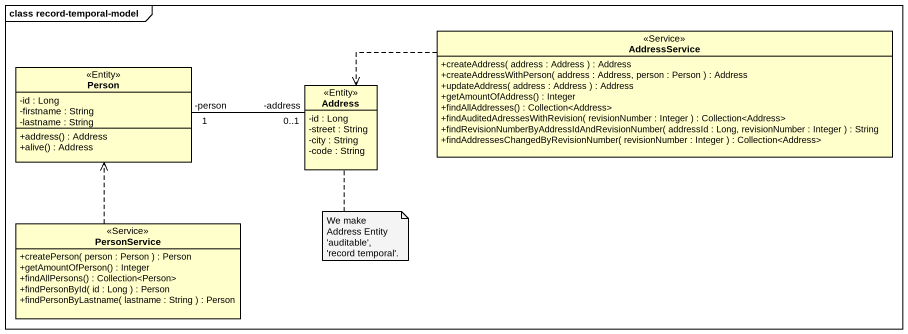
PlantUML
@startuml
mainframe class record-temporal-model
hide circle
hide empty members
skinparam classAttributeIconSize 0
class AddressService <<Service>> #FFFFCC {
  +createAddress( address : Address ) : Address
  +createAddressWithPerson( address : Address, person : Person ) : Address
  +updateAddress( address : Address ) : Address
  +getAmountOfAddress() : Integer
  +findAllAddresses() : Collection<Address>
  +findAuditedAdressesWithRevision( revisionNumber : Integer ) : Collection<Address>
  +findRevisionNumberByAddressIdAndRevisionNumber( addressId : Long, revisionNumber : Integer ) : String
  +findAddressesChangedByRevisionNumber( revisionNumber : Integer ) : Collection<Address>
}
class "Person" as Person_ <<Entity>> {
  -id : Long
  -firstname : String
  -lastname : String
  +address() : Address
  +alive() : Address
}
class Address <<Entity>> {
  -id : Long
  -street : String
  -city : String
  -code : String
}
class PersonService <<Service>> #FFFFCC {
  +createPerson( person : Person ) : Person
  +getAmountOfPerson() : Integer
  +findAllPersons() : Collection<Person>
  +findPersonById( id : Long ) : Person
  +findPersonByLastname( lastname : String ) : Person
}
AddressService .left.> Address
Person_ "-person\n1" -right- "0..1\n-address" Address
PersonService .up.> Person_
note bottom of Address : We make Address Entity 'auditable', 'record temporal'.
@enduml
